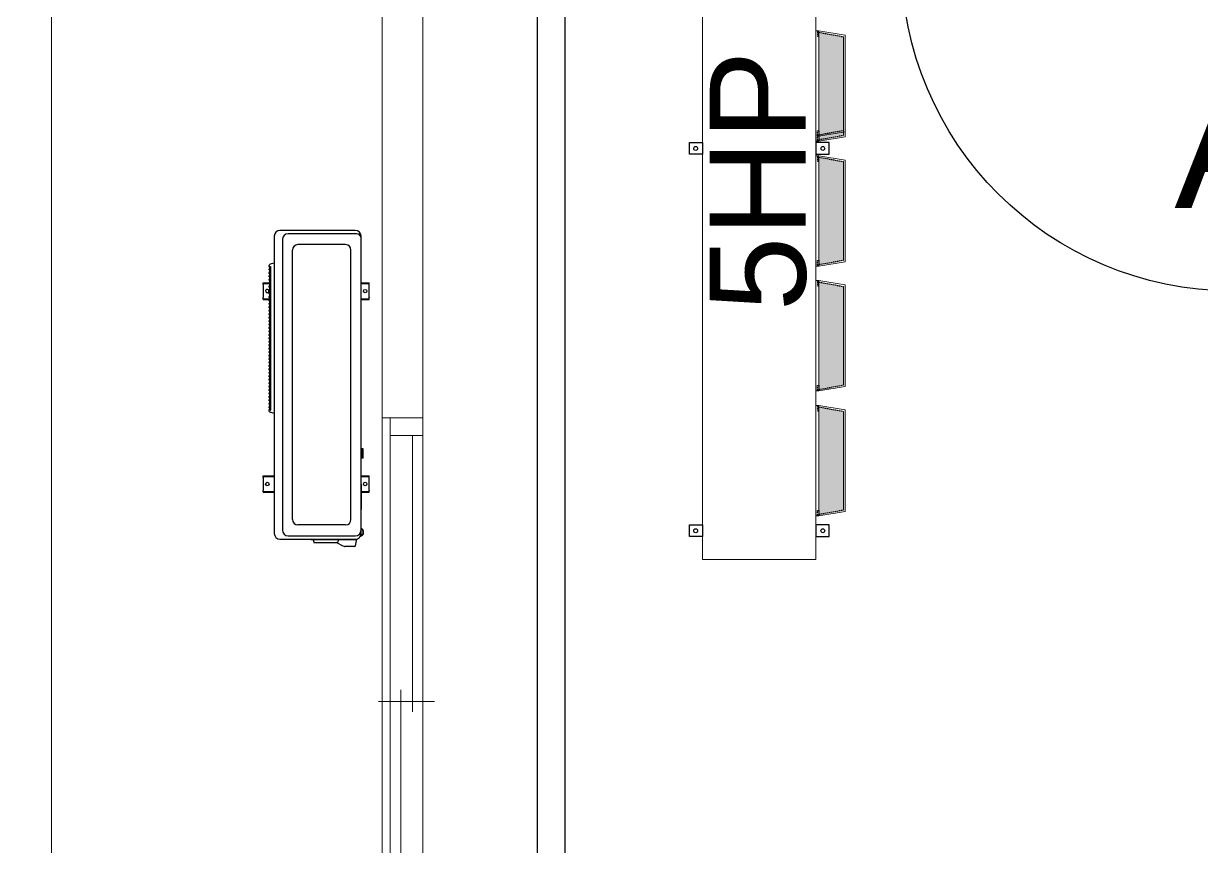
# Model space of a CAD drawing. Header units: millimetres. Extents: x -15161 to 10473752, y -72817 to 33960.
# Drawn here: x 72611.7 to 73039.2, y -48248.4 to -47949.7 of the extents above; entities that cross this region are included whole.
import ezdxf
from ezdxf import colors
from ezdxf.entities.mleader import LeaderData, LeaderLine
from ezdxf.enums import TextEntityAlignment as Align
from ezdxf.math import Vec2, Vec3

# ---------------------------------------------------------------- set-up
doc = ezdxf.new("R2010")
doc.units = ezdxf.units.MM
doc.linetypes.add('DASHED', pattern=[0.75, 0.5, -0.25])
doc.layers.add('1', color=7, linetype='Continuous', lineweight=9)
doc.layers.add('HIDDEN', color=2, linetype='DASHED')
doc.layers.add('PDF_幾何圖形', color=7, linetype='Continuous')
doc.styles.get("Standard").update_dxf_attribs({"font": 'arial.ttf'})

# ---------------------------------------------------------------- blocks, each defined once
blk = doc.blocks.new('建築底圖1140116')
at = {"layer": 'PDF_幾何圖形', "lineweight": 0}
blk.add_line((-1833.16, -22058.93), (-1833.16, -25652.78), dxfattribs=at)
for points in [[(-1953.16, -21908.9), (-1953.16, -26352.25), (-559.74, -26173.15), (-558.05, -26185), (-1953.16, -26364.27)], [(-1818.34, -24297.46), (-1818.34, -24779.72), (-1833.16, -24779.72), (-1833.16, -24297.46)], [(-1833.16, -24779.72), (-1833.16, -24985.07), (-1818.34, -24985.07), (-1818.34, -25389.84), (-1762.03, -25389.84), (-1762.03, -25437.26), (-1762.03, -25389.84), (-1818.34, -25389.84)], [(-1830.2, -24779.72), (-1830.2, -24985.07)], [(-1818.34, -24779.72), (-1818.34, -24985.07)], [(-1818.34, -24786.07), (-1830.2, -24786.07)], [(-1822.15, -24786.07), (-1822.15, -24886.42)], [(-1826.39, -24979.14), (-1826.39, -24878.37)], [(-1814.11, -24882.61), (-1834.43, -24882.61)]]:
    blk.add_lwpolyline(points, dxfattribs=at)
blk = doc.blocks.new('庫板圖灰底')
at = {"color": 8}
for points in [[(79758.79, -18032.58), (79758.79, -18512.75), (80457.14, -18512.75), (80457.14, -18634.96), (80513.64, -18634.96)], [(79768.79, -18032.58), (79768.79, -18502.75), (80467.14, -18502.75), (80467.14, -18624.96), (80513.64, -18624.96)]]:
    blk.add_lwpolyline(points, dxfattribs=at)
blk = doc.blocks.new('機組圖灰底')
h = blk.add_hatch(color=8)
h.dxf.hatch_style = 1
h.paths.add_polyline_path([(81712.33, -36054.46), (81703.37, -36052.83), (81703.37, -36054.26), (81703.37, -36091.82), (81712.33, -36090.19)])
h = blk.add_hatch(color=8)
h.dxf.hatch_style = 1
h.paths.add_polyline_path([(81712.33, -36099.79), (81703.37, -36098.16), (81703.37, -36099.59), (81703.37, -36137.15), (81712.33, -36135.52)])
h = blk.add_hatch(color=8)
h.dxf.hatch_style = 1
h.paths.add_polyline_path([(81712.33, -36145.12), (81703.37, -36143.49), (81703.37, -36144.92), (81703.37, -36182.48), (81712.33, -36180.85)])
h = blk.add_hatch(color=8)
h.dxf.hatch_style = 1
h.paths.add_polyline_path([(81712.33, -36190.45), (81703.37, -36188.82), (81703.37, -36190.24), (81703.37, -36227.81), (81712.33, -36226.18)])
h = blk.add_hatch(color=8)
h.dxf.hatch_style = 1
h.paths.add_polyline_path([(81712.33, -36190.45), (81703.37, -36188.82), (81703.37, -36190.24), (81703.37, -36227.81), (81712.33, -36226.18)])
at = {"layer": '1'}
h = blk.add_hatch(color=8, dxfattribs=at)
h.dxf.hatch_style = 1
h.paths.add_polyline_path([(81703.37, -36052.83), (81703.37, -36054.26), (81712.09, -36054.42)])
h = blk.add_hatch(color=8, dxfattribs=at)
h.dxf.hatch_style = 1
h.paths.add_polyline_path([(81703.37, -36090.03), (81703.37, -36088.6), (81712.09, -36088.44)])
h = blk.add_hatch(color=8, dxfattribs=at)
h.dxf.hatch_style = 1
h.paths.add_polyline_path([(81703.37, -36090.03), (81703.37, -36088.6), (81712.09, -36088.44)])
h = blk.add_hatch(color=8, dxfattribs=at)
h.dxf.hatch_style = 1
h.paths.add_polyline_path([(81703.37, -36090.03), (81703.37, -36088.6), (81712.09, -36088.44)])
h = blk.add_hatch(color=8, dxfattribs=at)
h.dxf.hatch_style = 1
h.paths.add_polyline_path([(81703.37, -36090.03), (81703.37, -36088.6), (81712.09, -36088.44)])
h = blk.add_hatch(color=8, dxfattribs=at)
h.dxf.hatch_style = 1
h.paths.add_polyline_path([(81703.37, -36091.82), (81703.37, -36090.39), (81712.09, -36090.23)])
h = blk.add_hatch(color=8, dxfattribs=at)
h.dxf.hatch_style = 1
h.paths.add_polyline_path([(81703.37, -36091.82), (81703.37, -36090.39), (81712.09, -36090.23)])
h = blk.add_hatch(color=8, dxfattribs=at)
h.dxf.hatch_style = 1
h.paths.add_polyline_path([(81703.37, -36098.16), (81703.37, -36099.59), (81712.09, -36099.74)])
h = blk.add_hatch(color=8, dxfattribs=at)
h.dxf.hatch_style = 1
h.paths.add_polyline_path([(81703.37, -36137.15), (81703.37, -36135.72), (81712.09, -36135.56)])
h = blk.add_hatch(color=8, dxfattribs=at)
h.dxf.hatch_style = 1
h.paths.add_polyline_path([(81703.37, -36137.15), (81703.37, -36135.72), (81712.09, -36135.56)])
h = blk.add_hatch(color=8, dxfattribs=at)
h.dxf.hatch_style = 1
h.paths.add_polyline_path([(81703.37, -36143.49), (81703.37, -36144.92), (81712.09, -36145.07)])
h = blk.add_hatch(color=8, dxfattribs=at)
h.dxf.hatch_style = 1
h.paths.add_polyline_path([(81703.37, -36182.48), (81703.37, -36181.05), (81712.09, -36180.89)])
h = blk.add_hatch(color=8, dxfattribs=at)
h.dxf.hatch_style = 1
h.paths.add_polyline_path([(81703.37, -36182.48), (81703.37, -36181.05), (81712.09, -36180.89)])
h = blk.add_hatch(color=8, dxfattribs=at)
h.dxf.hatch_style = 1
h.paths.add_polyline_path([(81703.37, -36188.82), (81703.37, -36190.24), (81712.09, -36190.4)])
h = blk.add_hatch(color=8, dxfattribs=at)
h.dxf.hatch_style = 1
h.paths.add_polyline_path([(81703.37, -36188.82), (81703.37, -36190.24), (81712.09, -36190.4)])
h = blk.add_hatch(color=8, dxfattribs=at)
h.dxf.hatch_style = 1
h.paths.add_polyline_path([(81703.37, -36227.81), (81703.37, -36226.38), (81712.09, -36226.22)])
h = blk.add_hatch(color=8, dxfattribs=at)
h.dxf.hatch_style = 1
h.paths.add_polyline_path([(81703.37, -36227.81), (81703.37, -36226.38), (81712.09, -36226.22)])
h = blk.add_hatch(color=8, dxfattribs=at)
h.dxf.hatch_style = 1
h.paths.add_polyline_path([(81703.37, -36227.81), (81703.37, -36226.38), (81712.09, -36226.22)])
h = blk.add_hatch(color=8, dxfattribs=at)
h.dxf.hatch_style = 1
h.paths.add_polyline_path([(81703.37, -36227.81), (81703.37, -36226.38), (81712.09, -36226.22)])
at = {"color": 8}
for p, q in [((81712.87, -36064.23), (81712.86, -36064.23)), ((81712.87, -36080.42), (81712.86, -36080.42)), ((81712.87, -36109.56), (81712.86, -36109.56)), ((81505.68, -36126.85), (81505.68, -36234.73)), ((81535.12, -36124.77), (81507.77, -36124.77)), ((81535.52, -36125.97), (81510.77, -36125.97)), ((81537.2, -36234.73), (81537.2, -36126.85)), ((81712.87, -36125.75), (81712.86, -36125.75)), ((81508.69, -36128.05), (81508.69, -36233.53)), ((81512.34, -36229.71), (81512.34, -36131.87)), ((81531.6, -36129.92), (81514.29, -36129.92)), ((81533.54, -36229.71), (81533.54, -36131.87)), ((81503.68, -36138.81), (81503.68, -36139.03)), ((81503.68, -36140.06), (81503.68, -36140.28)), ((81504.18, -36138.74), (81503.73, -36138.76)), ((81504.18, -36139.09), (81503.73, -36139.08)), ((81504.18, -36139.99), (81503.73, -36140.01)), ((81504.18, -36140.34), (81503.73, -36140.33)), ((81503.75, -36137.82), (81504.32, -36137.81)), ((81504.03, -36137.82), (81504.03, -36138.7)), ((81504.03, -36139.14), (81504.03, -36139.95)), ((81504.03, -36140.39), (81504.03, -36141.2)), ((81504.18, -36137.81), (81504.18, -36138.74)), ((81504.18, -36138.74), (81504.18, -36138.77)), ((81504.18, -36138.77), (81504.32, -36138.77)), ((81504.18, -36139.07), (81504.32, -36139.07)), ((81504.18, -36139.07), (81504.18, -36139.09)), ((81504.18, -36139.09), (81504.18, -36139.99)), ((81504.18, -36139.99), (81504.18, -36140.02)), ((81504.18, -36140.02), (81504.32, -36140.02)), ((81504.18, -36140.32), (81504.18, -36140.34)), ((81504.18, -36140.32), (81504.32, -36140.32)), ((81504.18, -36140.34), (81504.18, -36141.24)), ((81505.68, -36136.59), (81504.25, -36137.02)), ((81504.32, -36137.81), (81504.32, -36189.95)), ((81501.68, -36144.4), (81501.68, -36143.77)), ((81501.68, -36143.77), (81503.7, -36143.77)), ((81501.68, -36144), (81503.68, -36144)), ((81501.78, -36144.57), (81501.68, -36144.4)), ((81501.78, -36148.97), (81501.78, -36144.57)), ((81503.68, -36141.31), (81503.68, -36141.53)), ((81503.68, -36142.56), (81503.68, -36142.78)), ((81503.68, -36143.81), (81503.68, -36144.03)), ((81504.18, -36141.24), (81503.73, -36141.26)), ((81504.18, -36141.59), (81503.73, -36141.58)), ((81504.18, -36142.49), (81503.73, -36142.51)), ((81504.18, -36142.85), (81503.73, -36142.83)), ((81504.18, -36143.75), (81503.73, -36143.76)), ((81504.18, -36144.1), (81503.73, -36144.08)), ((81504.03, -36141.64), (81504.03, -36142.45)), ((81504.03, -36142.89), (81504.03, -36143.7)), ((81504.03, -36144.14), (81504.03, -36144.95)), ((81504.18, -36141.24), (81504.18, -36141.27)), ((81504.18, -36141.27), (81504.32, -36141.27)), ((81504.18, -36141.57), (81504.18, -36141.59)), ((81504.18, -36141.57), (81504.32, -36141.57)), ((81504.18, -36141.59), (81504.18, -36142.49)), ((81504.18, -36142.49), (81504.18, -36142.52)), ((81504.18, -36142.52), (81504.32, -36142.52)), ((81504.18, -36142.82), (81504.18, -36142.85)), ((81504.18, -36142.82), (81504.32, -36142.82)), ((81504.18, -36142.85), (81504.18, -36143.75)), ((81504.18, -36143.75), (81504.18, -36143.77)), ((81504.18, -36143.77), (81504.32, -36143.77)), ((81504.18, -36144.07), (81504.18, -36144.1)), ((81504.18, -36144.07), (81504.32, -36144.07)), ((81504.18, -36144.1), (81504.18, -36145)), ((81537.2, -36143.77), (81540.2, -36143.77)), ((81537.2, -36144), (81540.2, -36144)), ((81540.1, -36144.57), (81540.2, -36144.4)), ((81540.1, -36148.97), (81540.1, -36144.57)), ((81540.2, -36144.4), (81540.2, -36143.77)), ((81503.68, -36145.06), (81503.68, -36145.28)), ((81503.68, -36146.31), (81503.68, -36146.53)), ((81503.68, -36147.57), (81503.68, -36147.78)), ((81503.68, -36148.82), (81503.68, -36149.03)), ((81504.18, -36145), (81503.73, -36145.01)), ((81504.18, -36145.35), (81503.73, -36145.33)), ((81504.18, -36146.25), (81503.73, -36146.26)), ((81504.18, -36146.6), (81503.73, -36146.58)), ((81504.18, -36147.5), (81503.73, -36147.52)), ((81504.18, -36147.85), (81503.73, -36147.83)), ((81504.18, -36148.75), (81503.73, -36148.77)), ((81504.03, -36145.39), (81504.03, -36146.2)), ((81504.03, -36146.64), (81504.03, -36147.46)), ((81504.03, -36147.89), (81504.03, -36148.71)), ((81504.18, -36145), (81504.18, -36145.02)), ((81504.18, -36145.02), (81504.32, -36145.02)), ((81504.18, -36145.32), (81504.18, -36145.35)), ((81504.18, -36145.32), (81504.32, -36145.32)), ((81504.18, -36145.35), (81504.18, -36146.25)), ((81504.18, -36146.25), (81504.18, -36146.27)), ((81504.18, -36146.27), (81504.32, -36146.27)), ((81504.18, -36146.57), (81504.18, -36146.6)), ((81504.18, -36146.57), (81504.32, -36146.57)), ((81504.18, -36146.6), (81504.18, -36147.5)), ((81504.18, -36147.5), (81504.18, -36147.52)), ((81504.18, -36147.52), (81504.32, -36147.52)), ((81504.18, -36147.82), (81504.18, -36147.85)), ((81504.18, -36147.82), (81504.32, -36147.82)), ((81504.18, -36147.85), (81504.18, -36148.75)), ((81504.18, -36148.75), (81504.18, -36148.77)), ((81504.18, -36148.77), (81504.32, -36148.77)), ((81501.78, -36148.97), (81501.68, -36149.15)), ((81501.68, -36149.78), (81501.68, -36149.15)), ((81501.68, -36149.55), (81504.03, -36149.55)), ((81501.68, -36149.78), (81504.03, -36149.78)), ((81503.68, -36150.07), (81503.68, -36150.28)), ((81503.68, -36151.32), (81503.68, -36151.53)), ((81503.68, -36152.57), (81503.68, -36152.78)), ((81504.18, -36149.1), (81503.73, -36149.08)), ((81504.18, -36150), (81503.73, -36150.02)), ((81504.18, -36150.35), (81503.73, -36150.33)), ((81504.18, -36151.25), (81503.73, -36151.27)), ((81504.18, -36151.6), (81503.73, -36151.58)), ((81504.18, -36152.5), (81503.73, -36152.52)), ((81504.18, -36152.85), (81503.73, -36152.83)), ((81504.03, -36149.14), (81504.03, -36149.96)), ((81504.03, -36150.39), (81504.03, -36151.21)), ((81504.03, -36151.64), (81504.03, -36152.46)), ((81504.03, -36152.89), (81504.03, -36153.71)), ((81504.18, -36149.07), (81504.18, -36149.1)), ((81504.18, -36149.07), (81504.32, -36149.07)), ((81504.18, -36149.1), (81504.18, -36150)), ((81504.18, -36150), (81504.18, -36150.02)), ((81504.18, -36150.02), (81504.32, -36150.02)), ((81504.18, -36150.32), (81504.32, -36150.32)), ((81504.18, -36150.32), (81504.18, -36150.35)), ((81504.18, -36150.35), (81504.18, -36151.25)), ((81504.18, -36151.25), (81504.18, -36151.27)), ((81504.18, -36151.27), (81504.32, -36151.27)), ((81504.18, -36151.57), (81504.32, -36151.57)), ((81504.18, -36151.57), (81504.18, -36151.6)), ((81504.18, -36151.6), (81504.18, -36152.5)), ((81504.18, -36152.5), (81504.18, -36152.52)), ((81504.18, -36152.52), (81504.32, -36152.52)), ((81504.18, -36152.82), (81504.32, -36152.82)), ((81504.18, -36152.82), (81504.18, -36152.85)), ((81504.18, -36152.85), (81504.18, -36153.75)), ((81537.2, -36149.55), (81540.2, -36149.55)), ((81537.2, -36149.78), (81540.2, -36149.78)), ((81540.1, -36148.97), (81540.2, -36149.15)), ((81540.2, -36149.78), (81540.2, -36149.15)), ((81503.68, -36153.82), (81503.68, -36154.03)), ((81503.68, -36155.07), (81503.68, -36155.28)), ((81503.68, -36156.32), (81503.68, -36156.53)), ((81504.18, -36153.75), (81503.73, -36153.77)), ((81504.18, -36154.1), (81503.73, -36154.08)), ((81504.18, -36155), (81503.73, -36155.02)), ((81504.18, -36155.35), (81503.73, -36155.33)), ((81504.18, -36156.25), (81503.73, -36156.27)), ((81504.18, -36156.6), (81503.73, -36156.58)), ((81504.18, -36157.5), (81503.73, -36157.52)), ((81504.03, -36154.14), (81504.03, -36154.96)), ((81504.03, -36155.39), (81504.03, -36156.21)), ((81504.03, -36156.64), (81504.03, -36157.46)), ((81504.18, -36153.75), (81504.18, -36153.78)), ((81504.18, -36153.78), (81504.32, -36153.78)), ((81504.18, -36154.08), (81504.32, -36154.08)), ((81504.18, -36154.08), (81504.18, -36154.1)), ((81504.18, -36154.1), (81504.18, -36155)), ((81504.18, -36155), (81504.18, -36155.03)), ((81504.18, -36155.03), (81504.32, -36155.03)), ((81504.18, -36155.33), (81504.18, -36155.35)), ((81504.18, -36155.33), (81504.32, -36155.33)), ((81504.18, -36155.35), (81504.18, -36156.25)), ((81504.18, -36156.25), (81504.18, -36156.28)), ((81504.18, -36156.28), (81504.32, -36156.28)), ((81504.18, -36156.58), (81504.32, -36156.58)), ((81504.18, -36156.58), (81504.18, -36156.6)), ((81504.18, -36156.6), (81504.18, -36157.5)), ((81504.18, -36157.5), (81504.18, -36157.53)), ((81712.87, -36154.88), (81712.86, -36154.88)), ((81503.68, -36157.57), (81503.68, -36157.78)), ((81503.68, -36158.82), (81503.68, -36159.03)), ((81503.68, -36160.07), (81503.68, -36160.29)), ((81503.68, -36161.32), (81503.68, -36161.54)), ((81504.18, -36157.85), (81503.73, -36157.83)), ((81504.18, -36158.75), (81503.73, -36158.77)), ((81504.18, -36159.1), (81503.73, -36159.08)), ((81504.18, -36160), (81503.73, -36160.02)), ((81504.18, -36160.35), (81503.73, -36160.34)), ((81504.18, -36161.25), (81503.73, -36161.27)), ((81504.18, -36161.6), (81503.73, -36161.59)), ((81504.03, -36157.89), (81504.03, -36158.71)), ((81504.03, -36159.14), (81504.03, -36159.96)), ((81504.03, -36160.4), (81504.03, -36161.21)), ((81504.03, -36161.65), (81504.03, -36162.46)), ((81504.18, -36157.53), (81504.32, -36157.53)), ((81504.18, -36157.83), (81504.18, -36157.85)), ((81504.18, -36157.83), (81504.32, -36157.83)), ((81504.18, -36157.85), (81504.18, -36158.75)), ((81504.18, -36158.75), (81504.18, -36158.78)), ((81504.18, -36158.78), (81504.32, -36158.78)), ((81504.18, -36159.08), (81504.32, -36159.08)), ((81504.18, -36159.08), (81504.18, -36159.1)), ((81504.18, -36159.1), (81504.18, -36160)), ((81504.18, -36160), (81504.18, -36160.03)), ((81504.18, -36160.03), (81504.32, -36160.03)), ((81504.18, -36160.33), (81504.32, -36160.33)), ((81504.18, -36160.33), (81504.18, -36160.35)), ((81504.18, -36160.35), (81504.18, -36161.25)), ((81504.18, -36161.25), (81504.18, -36161.28)), ((81504.18, -36161.28), (81504.32, -36161.28)), ((81504.18, -36161.58), (81504.32, -36161.58)), ((81504.18, -36161.58), (81504.18, -36161.6)), ((81504.18, -36161.6), (81504.18, -36162.5)), ((81503.68, -36162.57), (81503.68, -36162.79)), ((81503.68, -36163.82), (81503.68, -36164.04)), ((81503.68, -36165.07), (81503.68, -36165.29)), ((81504.18, -36162.5), (81503.73, -36162.52)), ((81504.18, -36162.85), (81503.73, -36162.84)), ((81504.18, -36163.75), (81503.73, -36163.77)), ((81504.18, -36164.1), (81503.73, -36164.09)), ((81504.18, -36165.01), (81503.73, -36165.02)), ((81504.18, -36165.36), (81503.73, -36165.34)), ((81504.03, -36162.9), (81504.03, -36163.71)), ((81504.03, -36164.15), (81504.03, -36164.96)), ((81504.03, -36165.4), (81504.03, -36166.21)), ((81504.18, -36162.5), (81504.18, -36162.53)), ((81504.18, -36162.53), (81504.32, -36162.53)), ((81504.18, -36162.83), (81504.32, -36162.83)), ((81504.18, -36162.83), (81504.18, -36162.85)), ((81504.18, -36162.85), (81504.18, -36163.75)), ((81504.18, -36163.75), (81504.18, -36163.78)), ((81504.18, -36163.78), (81504.32, -36163.78)), ((81504.18, -36164.08), (81504.32, -36164.08)), ((81504.18, -36164.08), (81504.18, -36164.1)), ((81504.18, -36164.1), (81504.18, -36165.01)), ((81504.18, -36165.01), (81504.18, -36165.03)), ((81504.18, -36165.03), (81504.32, -36165.03)), ((81504.18, -36165.33), (81504.32, -36165.33)), ((81504.18, -36165.33), (81504.18, -36165.36)), ((81504.18, -36165.36), (81504.18, -36166.26)), ((81503.68, -36166.32), (81503.68, -36166.54)), ((81503.68, -36167.57), (81503.68, -36167.79)), ((81503.68, -36168.83), (81503.68, -36169.04)), ((81503.68, -36170.08), (81503.68, -36170.29)), ((81504.18, -36166.26), (81503.73, -36166.27)), ((81504.18, -36166.61), (81503.73, -36166.59)), ((81504.18, -36167.51), (81503.73, -36167.52)), ((81504.18, -36167.86), (81503.73, -36167.84)), ((81504.18, -36168.76), (81503.73, -36168.78)), ((81504.18, -36169.11), (81503.73, -36169.09)), ((81504.18, -36170.01), (81503.73, -36170.03)), ((81504.18, -36170.36), (81503.73, -36170.34)), ((81504.03, -36166.65), (81504.03, -36167.46)), ((81504.03, -36167.9), (81504.03, -36168.72)), ((81504.03, -36169.15), (81504.03, -36169.97)), ((81504.18, -36166.26), (81504.18, -36166.28)), ((81504.18, -36166.28), (81504.32, -36166.28)), ((81504.18, -36166.58), (81504.32, -36166.58)), ((81504.18, -36166.58), (81504.18, -36166.61)), ((81504.18, -36166.61), (81504.18, -36167.51)), ((81504.18, -36167.51), (81504.18, -36167.53)), ((81504.18, -36167.53), (81504.32, -36167.53)), ((81504.18, -36167.83), (81504.32, -36167.83)), ((81504.18, -36167.83), (81504.18, -36167.86)), ((81504.18, -36167.86), (81504.18, -36168.76)), ((81504.18, -36168.76), (81504.18, -36168.78)), ((81504.18, -36168.78), (81504.32, -36168.78)), ((81504.18, -36169.08), (81504.32, -36169.08)), ((81504.18, -36169.08), (81504.18, -36169.11)), ((81504.18, -36169.11), (81504.18, -36170.01)), ((81504.18, -36170.01), (81504.18, -36170.03)), ((81504.18, -36170.03), (81504.32, -36170.03)), ((81504.18, -36170.33), (81504.32, -36170.33)), ((81504.18, -36170.33), (81504.18, -36170.36)), ((81503.68, -36171.33), (81503.68, -36171.54)), ((81503.68, -36172.58), (81503.68, -36172.79)), ((81503.68, -36173.83), (81503.68, -36174.04)), ((81504.18, -36171.26), (81503.73, -36171.28)), ((81504.18, -36171.61), (81503.73, -36171.59)), ((81504.18, -36172.51), (81503.73, -36172.53)), ((81504.18, -36172.86), (81503.73, -36172.84)), ((81504.18, -36173.76), (81503.73, -36173.78)), ((81504.18, -36174.11), (81503.73, -36174.09)), ((81504.03, -36170.4), (81504.03, -36171.22)), ((81504.03, -36171.65), (81504.03, -36172.47)), ((81504.03, -36172.9), (81504.03, -36173.72)), ((81504.03, -36174.15), (81504.03, -36174.97)), ((81504.18, -36170.36), (81504.18, -36171.26)), ((81504.18, -36171.26), (81504.18, -36171.28)), ((81504.18, -36171.28), (81504.32, -36171.28)), ((81504.18, -36171.58), (81504.32, -36171.58)), ((81504.18, -36171.58), (81504.18, -36171.61)), ((81504.18, -36171.61), (81504.18, -36172.51)), ((81504.18, -36172.51), (81504.18, -36172.53)), ((81504.18, -36172.53), (81504.32, -36172.53)), ((81504.18, -36172.83), (81504.32, -36172.83)), ((81504.18, -36172.83), (81504.18, -36172.86)), ((81504.18, -36172.86), (81504.18, -36173.76)), ((81504.18, -36173.76), (81504.18, -36173.78)), ((81504.18, -36173.78), (81504.32, -36173.78)), ((81504.18, -36174.08), (81504.32, -36174.08)), ((81504.18, -36174.08), (81504.18, -36174.11)), ((81504.18, -36174.11), (81504.18, -36175.01)), ((81712.87, -36171.08), (81712.86, -36171.08)), ((81503.68, -36175.08), (81503.68, -36175.29)), ((81503.68, -36176.33), (81503.68, -36176.54)), ((81503.68, -36177.58), (81503.68, -36177.79)), ((81503.68, -36178.83), (81503.68, -36179.04)), ((81504.18, -36175.01), (81503.73, -36175.03)), ((81504.18, -36175.36), (81503.73, -36175.34)), ((81504.18, -36176.26), (81503.73, -36176.28)), ((81504.18, -36176.61), (81503.73, -36176.59)), ((81504.18, -36177.51), (81503.73, -36177.53)), ((81504.18, -36177.86), (81503.73, -36177.84)), ((81504.18, -36178.76), (81503.73, -36178.78)), ((81504.03, -36175.4), (81504.03, -36176.22)), ((81504.03, -36176.65), (81504.03, -36177.47)), ((81504.03, -36177.9), (81504.03, -36178.72)), ((81504.18, -36175.01), (81504.18, -36175.04)), ((81504.18, -36175.04), (81504.32, -36175.04)), ((81504.18, -36175.34), (81504.32, -36175.34)), ((81504.18, -36175.34), (81504.18, -36175.36)), ((81504.18, -36175.36), (81504.18, -36176.26)), ((81504.18, -36176.26), (81504.18, -36176.29)), ((81504.18, -36176.29), (81504.32, -36176.29)), ((81504.18, -36176.59), (81504.32, -36176.59)), ((81504.18, -36176.59), (81504.18, -36176.61)), ((81504.18, -36176.61), (81504.18, -36177.51)), ((81504.18, -36177.51), (81504.18, -36177.54)), ((81504.18, -36177.54), (81504.32, -36177.54)), ((81504.18, -36177.84), (81504.32, -36177.84)), ((81504.18, -36177.84), (81504.18, -36177.86)), ((81504.18, -36177.86), (81504.18, -36178.76)), ((81504.18, -36178.76), (81504.18, -36178.79)), ((81504.18, -36178.79), (81504.32, -36178.79)), ((81503.68, -36180.08), (81503.68, -36180.29)), ((81503.68, -36181.33), (81503.68, -36181.54)), ((81503.68, -36182.58), (81503.68, -36182.8)), ((81504.18, -36179.11), (81503.73, -36179.09)), ((81504.18, -36180.01), (81503.73, -36180.03)), ((81504.18, -36180.36), (81503.73, -36180.34)), ((81504.18, -36181.26), (81503.73, -36181.28)), ((81504.18, -36181.61), (81503.73, -36181.59)), ((81504.18, -36182.51), (81503.73, -36182.53)), ((81504.18, -36182.86), (81503.73, -36182.85)), ((81504.03, -36179.15), (81504.03, -36179.97)), ((81504.03, -36180.4), (81504.03, -36181.22)), ((81504.03, -36181.66), (81504.03, -36182.47)), ((81504.03, -36182.91), (81504.03, -36183.72)), ((81504.18, -36179.09), (81504.32, -36179.09)), ((81504.18, -36179.09), (81504.18, -36179.11)), ((81504.18, -36179.11), (81504.18, -36180.01)), ((81504.18, -36180.01), (81504.18, -36180.04)), ((81504.18, -36180.04), (81504.32, -36180.04)), ((81504.18, -36180.34), (81504.32, -36180.34)), ((81504.18, -36180.34), (81504.18, -36180.36)), ((81504.18, -36180.36), (81504.18, -36181.26)), ((81504.18, -36181.26), (81504.18, -36181.29)), ((81504.18, -36181.29), (81504.32, -36181.29)), ((81504.18, -36181.59), (81504.32, -36181.59)), ((81504.18, -36181.59), (81504.18, -36181.61)), ((81504.18, -36181.61), (81504.18, -36182.51)), ((81504.18, -36182.51), (81504.18, -36182.54)), ((81504.18, -36182.54), (81504.32, -36182.54)), ((81504.18, -36182.84), (81504.32, -36182.84)), ((81504.18, -36182.84), (81504.18, -36182.86)), ((81504.18, -36182.86), (81504.18, -36183.76)), ((81503.68, -36183.83), (81503.68, -36184.05)), ((81503.68, -36185.08), (81503.68, -36185.3)), ((81503.68, -36186.33), (81503.68, -36186.55)), ((81504.18, -36183.76), (81503.73, -36183.78)), ((81504.18, -36184.11), (81503.73, -36184.1)), ((81504.18, -36185.01), (81503.73, -36185.03)), ((81504.18, -36185.36), (81503.73, -36185.35)), ((81504.18, -36186.27), (81503.73, -36186.28)), ((81504.18, -36186.62), (81503.73, -36186.6)), ((81504.03, -36184.16), (81504.03, -36184.97)), ((81504.03, -36185.41), (81504.03, -36186.22)), ((81504.03, -36186.66), (81504.03, -36187.47)), ((81504.18, -36183.76), (81504.18, -36183.79)), ((81504.18, -36183.79), (81504.32, -36183.79)), ((81504.18, -36184.09), (81504.32, -36184.09)), ((81504.18, -36184.09), (81504.18, -36184.11)), ((81504.18, -36184.11), (81504.18, -36185.01)), ((81504.18, -36185.01), (81504.18, -36185.04)), ((81504.18, -36185.04), (81504.32, -36185.04)), ((81504.18, -36185.34), (81504.32, -36185.34)), ((81504.18, -36185.34), (81504.18, -36185.36)), ((81504.18, -36185.36), (81504.18, -36186.27)), ((81504.18, -36186.27), (81504.18, -36186.29)), ((81504.18, -36186.29), (81504.32, -36186.29)), ((81504.18, -36186.59), (81504.32, -36186.59)), ((81504.18, -36186.59), (81504.18, -36186.62)), ((81504.18, -36186.62), (81504.18, -36187.52)), ((81503.68, -36187.58), (81503.68, -36187.8)), ((81503.68, -36188.83), (81503.68, -36189.05)), ((81503.68, -36189.97), (81503.68, -36189.97)), ((81504.18, -36187.52), (81503.73, -36187.53)), ((81504.18, -36187.87), (81503.73, -36187.85)), ((81504.18, -36188.77), (81503.73, -36188.78)), ((81504.18, -36189.12), (81503.73, -36189.1)), ((81504.18, -36189.92), (81503.73, -36189.92)), ((81504.03, -36187.91), (81504.03, -36188.72)), ((81504.03, -36189.16), (81504.03, -36189.87)), ((81504.18, -36187.52), (81504.18, -36187.54)), ((81504.18, -36187.54), (81504.32, -36187.54)), ((81504.18, -36187.84), (81504.32, -36187.84)), ((81504.18, -36187.84), (81504.18, -36187.87)), ((81504.18, -36187.87), (81504.18, -36188.77)), ((81504.18, -36188.77), (81504.18, -36188.79)), ((81504.18, -36188.79), (81504.32, -36188.79)), ((81504.18, -36189.09), (81504.32, -36189.09)), ((81504.18, -36189.09), (81504.18, -36189.12)), ((81504.18, -36189.12), (81504.18, -36189.95)), ((81504.18, -36189.95), (81504.18, -36189.92)), ((81504.18, -36189.95), (81504.32, -36189.95)), ((81505.68, -36191.17), (81504.25, -36190.74)), ((81712.87, -36200.21), (81712.86, -36200.21)), ((81712.87, -36200.21), (81712.86, -36200.21)), ((81537.2, -36204.35), (81537.51, -36204.35)), ((81538.02, -36204.05), (81537.52, -36204.05)), ((81537.52, -36207.45), (81537.52, -36204.05)), ((81538.02, -36207.45), (81538.02, -36204.05)), ((81537.2, -36207.15), (81537.52, -36207.15)), ((81538.02, -36207.45), (81537.52, -36207.45)), ((81501.68, -36213.8), (81505.68, -36213.8)), ((81501.68, -36214.43), (81501.68, -36213.8)), ((81501.68, -36214.04), (81505.68, -36214.04)), ((81501.78, -36214.61), (81501.68, -36214.43)), ((81501.78, -36219.01), (81501.78, -36214.61)), ((81537.2, -36213.8), (81540.2, -36213.8)), ((81537.2, -36214.04), (81540.2, -36214.04)), ((81537.2, -36216.96), (81537.3, -36216.96)), ((81537.4, -36225.97), (81537.4, -36217.06)), ((81540.1, -36214.61), (81540.2, -36214.43)), ((81540.1, -36219.01), (81540.1, -36214.61)), ((81540.2, -36214.43), (81540.2, -36213.8)), ((81712.87, -36216.41), (81712.86, -36216.41)), ((81712.87, -36216.41), (81712.86, -36216.41)), ((81501.78, -36219.01), (81501.68, -36219.18)), ((81501.68, -36219.81), (81501.68, -36219.18)), ((81501.68, -36219.58), (81505.68, -36219.58)), ((81501.68, -36219.81), (81505.68, -36219.81)), ((81537.4, -36219.58), (81540.2, -36219.58)), ((81537.4, -36219.81), (81540.2, -36219.81)), ((81540.1, -36219.01), (81540.2, -36219.18)), ((81540.2, -36219.81), (81540.2, -36219.18)), ((81537.3, -36226.07), (81537.2, -36226.07)), ((81531.6, -36231.66), (81514.29, -36231.66)), ((81537.56, -36233.09), (81537.2, -36232.9)), ((81507.77, -36236.82), (81535.68, -36236.82)), ((81510.77, -36235.62), (81535.12, -36235.62)), ((81518.99, -36236.82), (81518.99, -36237.02)), ((81529.8, -36237.02), (81518.99, -36237.02)), ((81519.84, -36237.02), (81520.04, -36237.87)), ((81520.19, -36238.02), (81528.59, -36238.02)), ((81528.67, -36237.02), (81524.87, -36237.02)), ((81531.01, -36239.43), (81528.17, -36238.02)), ((81528.95, -36237.02), (81528.74, -36237.87)), ((81530.68, -36237.12), (81528.92, -36237.12)), ((81529.8, -36236.82), (81529.8, -36237.02)), ((81535.64, -36237.02), (81530.68, -36237.02)), ((81530.68, -36237.12), (81530.68, -36237.02)), ((81535.19, -36239.19), (81535.68, -36236.82)), ((81537.56, -36235.48), (81536.96, -36235.8)), ((81534.84, -36239.47), (81531.15, -36239.47))]:
    blk.add_line(p, q, dxfattribs=at)
for points in [[(81656.39, -36097.1), (81656.39, -36092.88), (81661.15, -36092.88), (81661.15, -36097.1)], [(81707.08, -36097.1), (81707.08, -36092.88), (81702.32, -36092.88), (81702.32, -36097.1)], [(81656.39, -36235.88), (81656.39, -36231.66), (81661.15, -36231.66), (81661.15, -36235.88)], [(81707.08, -36235.88), (81707.08, -36231.66), (81702.32, -36231.66), (81702.32, -36235.88)]]:
    blk.add_lwpolyline(points, close=True, dxfattribs=at)
for centre, radius in [((81658.65, -36094.99), 0.701), ((81704.82, -36094.99), 0.701), ((81538.7, -36146.77), 0.625), ((81503.18, -36216.81), 0.625), ((81538.7, -36216.81), 0.625), ((81658.65, -36233.77), 0.701), ((81704.82, -36233.77), 0.701)]:
    blk.add_circle(centre, radius, dxfattribs=at)
for centre, radius, start, end in [((81507.77, -36126.85), 2.08, 90, 180), ((81510.77, -36128.05), 2.08, 90, 180), ((81535.12, -36126.85), 2.08, 0, 90), ((81535.52, -36127.65), 1.68, 0, 90), ((81514.29, -36131.87), 1.95, 90, 180), ((81531.6, -36131.87), 1.95, 0, 90), ((81504.48, -36137.79), 0.8, 106.7, 178.7317), ((81503.73, -36137.77), 0.05, 174.9251, 293.4811), ((81503.73, -36138.81), 0.05, 92.2906, 180), ((81503.73, -36139.03), 0.05, 180, 267.7094), ((81503.73, -36140.06), 0.05, 92.2906, 180), ((81503.73, -36140.28), 0.05, 180, 267.7094), ((81503.98, -36138.7), 0.05, 272.2906, 0), ((81503.98, -36139.14), 0.05, 0, 87.7094), ((81503.98, -36140.39), 0.05, 0, 87.7094), ((81503.73, -36141.31), 0.05, 92.2906, 180), ((81503.73, -36141.53), 0.05, 180, 267.7094), ((81503.73, -36142.56), 0.05, 92.2906, 180), ((81503.73, -36142.78), 0.05, 180, 267.7094), ((81503.73, -36143.81), 0.05, 92.2906, 180), ((81503.73, -36144.03), 0.05, 180, 267.7094), ((81503.98, -36141.2), 0.05, 272.2906, 0), ((81503.98, -36141.64), 0.05, 0, 87.7094), ((81503.98, -36142.45), 0.05, 272.2906, 0), ((81503.98, -36142.89), 0.05, 0, 87.7094), ((81503.98, -36143.7), 0.05, 272.2906, 0), ((81503.98, -36144.14), 0.05, 0, 87.7094), ((81503.18, -36146.77), 0.625, 36.8699, 18.0086), ((81503.73, -36145.06), 0.05, 92.2906, 180), ((81503.73, -36145.28), 0.05, 180, 267.7094), ((81503.73, -36146.31), 0.05, 92.2906, 180), ((81503.73, -36146.53), 0.05, 180, 267.7094), ((81503.73, -36147.57), 0.05, 92.2906, 180), ((81503.73, -36147.78), 0.05, 180, 267.7094), ((81503.73, -36148.82), 0.05, 92.2906, 180), ((81503.98, -36144.95), 0.05, 272.2906, 0), ((81503.98, -36145.39), 0.05, 0, 87.7094), ((81503.98, -36146.2), 0.05, 272.2906, 0), ((81503.98, -36146.64), 0.05, 0, 87.7094), ((81503.98, -36147.46), 0.05, 272.2906, 0), ((81503.98, -36147.89), 0.05, 0, 87.7094), ((81503.98, -36148.71), 0.05, 272.2906, 0), ((81503.73, -36149.03), 0.05, 180, 267.7094), ((81503.73, -36150.07), 0.05, 92.2906, 180), ((81503.73, -36150.28), 0.05, 180, 267.7094), ((81503.73, -36151.32), 0.05, 92.2906, 180), ((81503.73, -36151.53), 0.05, 180, 267.7094), ((81503.73, -36152.57), 0.05, 92.2906, 180), ((81503.73, -36152.78), 0.05, 180, 267.7094), ((81503.98, -36149.14), 0.05, 0, 87.7094), ((81503.98, -36150.39), 0.05, 0, 87.7094), ((81503.98, -36151.21), 0.05, 272.2906, 0), ((81503.98, -36151.64), 0.05, 0, 87.7094), ((81503.98, -36152.46), 0.05, 272.2906, 0), ((81503.98, -36152.89), 0.05, 0, 87.7094), ((81503.73, -36153.82), 0.05, 92.2906, 180), ((81503.73, -36154.03), 0.05, 180, 267.7094), ((81503.73, -36155.07), 0.05, 92.2906, 180), ((81503.73, -36155.28), 0.05, 180, 267.7094), ((81503.73, -36156.32), 0.05, 92.2906, 180), ((81503.73, -36156.53), 0.05, 180, 267.7094), ((81503.73, -36157.57), 0.05, 92.2906, 180), ((81503.98, -36153.71), 0.05, 272.2906, 0), ((81503.98, -36154.14), 0.05, 0, 87.7094), ((81503.98, -36154.96), 0.05, 272.2906, 0), ((81503.98, -36155.39), 0.05, 0, 87.7094), ((81503.98, -36156.21), 0.05, 272.2906, 0), ((81503.98, -36156.64), 0.05, 0, 87.7094), ((81503.98, -36157.46), 0.05, 272.2906, 0), ((81503.73, -36157.78), 0.05, 180, 267.7094), ((81503.73, -36158.82), 0.05, 92.2906, 180), ((81503.73, -36159.03), 0.05, 180, 267.7094), ((81503.73, -36160.07), 0.05, 92.2906, 180), ((81503.73, -36160.29), 0.05, 180, 267.7094), ((81503.73, -36161.32), 0.05, 92.2906, 180), ((81503.73, -36161.54), 0.05, 180, 267.7094), ((81503.98, -36157.89), 0.05, 0, 87.7094), ((81503.98, -36158.71), 0.05, 272.2906, 0), ((81503.98, -36159.14), 0.05, 0, 87.7094), ((81503.98, -36159.96), 0.05, 272.2906, 0), ((81503.98, -36160.4), 0.05, 0, 87.7094), ((81503.98, -36161.21), 0.05, 272.2906, 0), ((81503.98, -36161.65), 0.05, 0, 87.7094), ((81503.73, -36162.57), 0.05, 92.2906, 180), ((81503.73, -36162.79), 0.05, 180, 267.7094), ((81503.73, -36163.82), 0.05, 92.2906, 180), ((81503.73, -36164.04), 0.05, 180, 267.7094), ((81503.73, -36165.07), 0.05, 92.2906, 180), ((81503.73, -36165.29), 0.05, 180, 267.7094), ((81503.98, -36162.46), 0.05, 272.2906, 0), ((81503.98, -36162.9), 0.05, 0, 87.7094), ((81503.98, -36163.71), 0.05, 272.2906, 0), ((81503.98, -36164.15), 0.05, 0, 87.7094), ((81503.98, -36164.96), 0.05, 272.2906, 0), ((81503.98, -36165.4), 0.05, 0, 87.7094), ((81503.73, -36166.32), 0.05, 92.2906, 180), ((81503.73, -36166.54), 0.05, 180, 267.7094), ((81503.73, -36167.57), 0.05, 92.2906, 180), ((81503.73, -36167.79), 0.05, 180, 267.7094), ((81503.73, -36168.83), 0.05, 92.2906, 180), ((81503.73, -36169.04), 0.05, 180, 267.7094), ((81503.73, -36170.08), 0.05, 92.2906, 180), ((81503.73, -36170.29), 0.05, 180, 267.7094), ((81503.98, -36166.21), 0.05, 272.2906, 0), ((81503.98, -36166.65), 0.05, 0, 87.7094), ((81503.98, -36167.46), 0.05, 272.2906, 0), ((81503.98, -36167.9), 0.05, 0, 87.7094), ((81503.98, -36168.72), 0.05, 272.2906, 0), ((81503.98, -36169.15), 0.05, 0, 87.7094), ((81503.98, -36169.97), 0.05, 272.2906, 0), ((81503.73, -36171.33), 0.05, 92.2906, 180), ((81503.73, -36171.54), 0.05, 180, 267.7094), ((81503.73, -36172.58), 0.05, 92.2906, 180), ((81503.73, -36172.79), 0.05, 180, 267.7094), ((81503.73, -36173.83), 0.05, 92.2906, 180), ((81503.73, -36174.04), 0.05, 180, 267.7094), ((81503.98, -36170.4), 0.05, 0, 87.7094), ((81503.98, -36171.22), 0.05, 272.2906, 0), ((81503.98, -36171.65), 0.05, 0, 87.7094), ((81503.98, -36172.47), 0.05, 272.2906, 0), ((81503.98, -36172.9), 0.05, 0, 87.7094), ((81503.98, -36173.72), 0.05, 272.2906, 0), ((81503.98, -36174.15), 0.05, 0, 87.7094), ((81503.73, -36175.08), 0.05, 92.2906, 180), ((81503.73, -36175.29), 0.05, 180, 267.7094), ((81503.73, -36176.33), 0.05, 92.2906, 180), ((81503.73, -36176.54), 0.05, 180, 267.7094), ((81503.73, -36177.58), 0.05, 92.2906, 180), ((81503.73, -36177.79), 0.05, 180, 267.7094), ((81503.73, -36178.83), 0.05, 92.2906, 180), ((81503.98, -36174.97), 0.05, 272.2906, 0), ((81503.98, -36175.4), 0.05, 0, 87.7094), ((81503.98, -36176.22), 0.05, 272.2906, 0), ((81503.98, -36176.65), 0.05, 0, 87.7094), ((81503.98, -36177.47), 0.05, 272.2906, 0), ((81503.98, -36177.9), 0.05, 0, 87.7094), ((81503.98, -36178.72), 0.05, 272.2906, 0), ((81503.73, -36179.04), 0.05, 180, 267.7094), ((81503.73, -36180.08), 0.05, 92.2906, 180), ((81503.73, -36180.29), 0.05, 180, 267.7094), ((81503.73, -36181.33), 0.05, 92.2906, 180), ((81503.73, -36181.54), 0.05, 180, 267.7094), ((81503.73, -36182.58), 0.05, 92.2906, 180), ((81503.73, -36182.8), 0.05, 180, 267.7094), ((81503.98, -36179.15), 0.05, 0, 87.7094), ((81503.98, -36179.97), 0.05, 272.2906, 0), ((81503.98, -36180.4), 0.05, 0, 87.7094), ((81503.98, -36181.22), 0.05, 272.2906, 0), ((81503.98, -36181.66), 0.05, 0, 87.7094), ((81503.98, -36182.47), 0.05, 272.2906, 0), ((81503.98, -36182.91), 0.05, 0, 87.7094), ((81503.73, -36183.83), 0.05, 92.2906, 180), ((81503.73, -36184.05), 0.05, 180, 267.7094), ((81503.73, -36185.08), 0.05, 92.2906, 180), ((81503.73, -36185.3), 0.05, 180, 267.7094), ((81503.73, -36186.33), 0.05, 92.2906, 180), ((81503.73, -36186.55), 0.05, 180, 267.7094), ((81503.98, -36183.72), 0.05, 272.2906, 0), ((81503.98, -36184.16), 0.05, 0, 87.7094), ((81503.98, -36184.97), 0.05, 272.2906, 0), ((81503.98, -36185.41), 0.05, 0, 87.7094), ((81503.98, -36186.22), 0.05, 272.2906, 0), ((81503.98, -36186.66), 0.05, 0, 87.7094), ((81503.73, -36187.58), 0.05, 92.2906, 180), ((81503.73, -36187.8), 0.05, 180, 267.7094), ((81503.73, -36188.83), 0.05, 92.2906, 180), ((81503.73, -36189.05), 0.05, 180, 267.7094), ((81503.73, -36189.97), 0.05, 90, 180), ((81504.48, -36189.97), 0.8, 179.546, 253.3), ((81503.98, -36189.87), 0.05, 270, 0), ((81503.98, -36187.47), 0.05, 272.2906, 0), ((81503.98, -36187.91), 0.05, 0, 87.7094), ((81503.98, -36188.72), 0.05, 272.2906, 0), ((81503.98, -36189.16), 0.05, 0, 87.7094), ((81537.3, -36217.06), 0.1, 0, 90), ((81514.29, -36229.71), 1.95, 180, 270), ((81531.6, -36229.71), 1.95, 270, 0), ((81537.3, -36225.97), 0.1, 270, 0), ((81510.77, -36233.53), 2.08, 180, 270), ((81535.12, -36233.53), 2.08, 270, 0), ((81507.77, -36234.73), 2.08, 180, 270), ((81520.19, -36237.87), 0.15, 180, 270), ((81528.59, -36237.87), 0.15, 270, 0), ((81535.12, -36234.73), 2.08, 270, 0), ((81531.15, -36239.17), 0.3, 243.4376, 270), ((81534.84, -36239.12), 0.35, 270, 348.2783)]:
    blk.add_arc(centre, radius, start, end, dxfattribs=at)
for centre, major_axis, start_param, end_param in [((81537.31, -36234.28), (0, 1.25), 2.826934, 6.424598), ((81537.31, -36234.28), (0, 1), 2.862646, 6.460287), ((81536.62, -36234.28), (0, 1.6), 9.684374, 9.757549)]:
    blk.add_ellipse(centre, major_axis=major_axis, ratio=0.642788, start_param=start_param, end_param=end_param, dxfattribs=at)
at = {"layer": '1', "color": 8}
for p, q in [((81661.15, -36244.15), (81661.15, -35991.15)), ((81702.32, -36244.15), (81702.32, -35991.15)), ((81712.86, -36053.88), (81703.37, -36052.3)), ((81712.33, -36090.19), (81712.33, -36054.46)), ((81712.86, -36090.77), (81712.86, -36053.88)), ((81702.32, -36117.65), (81702.32, -36072.32)), ((81702.32, -36244.15), (81702.32, -36081.81)), ((81703.37, -36090.56), (81712.86, -36088.98)), ((81703.37, -36090.56), (81712.86, -36088.98)), ((81703.37, -36092.35), (81712.86, -36090.77)), ((81712.86, -36099.21), (81703.37, -36097.62)), ((81712.33, -36135.52), (81712.33, -36099.79)), ((81712.86, -36136.1), (81712.86, -36099.21)), ((81703.37, -36137.68), (81712.86, -36136.1)), ((81712.86, -36144.54), (81703.37, -36142.95)), ((81712.86, -36181.43), (81712.86, -36144.54)), ((81712.33, -36180.85), (81712.33, -36145.12)), ((81703.37, -36183.01), (81712.86, -36181.43)), ((81712.86, -36189.86), (81703.37, -36188.28)), ((81712.86, -36189.86), (81703.37, -36188.28)), ((81712.33, -36226.18), (81712.33, -36190.45)), ((81712.33, -36226.18), (81712.33, -36190.45)), ((81712.86, -36226.76), (81712.86, -36189.86)), ((81712.86, -36226.76), (81712.86, -36189.86)), ((81703.37, -36228.34), (81712.86, -36226.76)), ((81703.37, -36228.34), (81712.86, -36226.76)), ((81661.15, -36244.15), (81702.32, -36244.15))]:
    blk.add_line(p, q, dxfattribs=at)
for points in [[(81702.32, -36092.35), (81703.37, -36092.35), (81703.37, -36052.3), (81702.32, -36052.3)], [(81702.32, -36137.68), (81703.37, -36137.68), (81703.37, -36097.62), (81702.32, -36097.62)], [(81702.32, -36183.01), (81703.37, -36183.01), (81703.37, -36142.95), (81702.32, -36142.95)], [(81702.32, -36228.34), (81703.37, -36228.34), (81703.37, -36188.28), (81702.32, -36188.28)], [(81702.32, -36228.34), (81703.37, -36228.34), (81703.37, -36188.28), (81702.32, -36188.28)]]:
    blk.add_lwpolyline(points, close=True, dxfattribs=at)
at = {"layer": 'HIDDEN', "color": 8}
for p, q in [((81703.37, -36052.83), (81712.33, -36054.46)), ((81703.37, -36090.03), (81712.33, -36088.4)), ((81703.37, -36090.03), (81712.33, -36088.4)), ((81703.37, -36091.82), (81712.33, -36090.19)), ((81703.37, -36098.16), (81712.33, -36099.79)), ((81703.37, -36137.15), (81712.33, -36135.52)), ((81703.37, -36143.49), (81712.33, -36145.12)), ((81703.37, -36182.48), (81712.33, -36180.85)), ((81703.37, -36188.82), (81712.33, -36190.45)), ((81703.37, -36188.82), (81712.33, -36190.45)), ((81703.37, -36227.81), (81712.33, -36226.18)), ((81703.37, -36227.81), (81712.33, -36226.18))]:
    blk.add_line(p, q, dxfattribs=at)
for points in [[(81702.85, -36054.26), (81703.37, -36054.26), (81703.37, -36052.57), (81702.85, -36052.57)], [(81702.85, -36088.6), (81703.37, -36088.6), (81703.37, -36090.29), (81702.85, -36090.29)], [(81702.85, -36088.6), (81703.37, -36088.6), (81703.37, -36090.29), (81702.85, -36090.29)], [(81702.85, -36090.39), (81703.37, -36090.39), (81703.37, -36092.08), (81702.85, -36092.08)], [(81702.85, -36099.59), (81703.37, -36099.59), (81703.37, -36097.9), (81702.85, -36097.9)], [(81702.85, -36135.72), (81703.37, -36135.72), (81703.37, -36137.41), (81702.85, -36137.41)], [(81702.85, -36144.92), (81703.37, -36144.92), (81703.37, -36143.23), (81702.85, -36143.23)], [(81702.85, -36181.05), (81703.37, -36181.05), (81703.37, -36182.74), (81702.85, -36182.74)], [(81702.85, -36190.24), (81703.37, -36190.24), (81703.37, -36188.56), (81702.85, -36188.56)], [(81702.85, -36190.24), (81703.37, -36190.24), (81703.37, -36188.56), (81702.85, -36188.56)], [(81702.85, -36226.38), (81703.37, -36226.38), (81703.37, -36228.07), (81702.85, -36228.07)], [(81702.85, -36226.38), (81703.37, -36226.38), (81703.37, -36228.07), (81702.85, -36228.07)]]:
    blk.add_lwpolyline(points, close=True, dxfattribs=at)
at = {"color": 8, "insert": (81663.76, -36154.09), "char_height": 34.817, "attachment_point": 1, "rotation": 90}
blk.add_mtext_dynamic_manual_height_columns('5HP', width=94.0684, gutter_width=14.51, heights=[49.92], dxfattribs=at)
blk = doc.blocks.new('_DetailCallout')
at = {"color": 0, "linetype": 'ByBlock', "lineweight": -2, "transparency": 16777216}
blk.add_line((8, 0), (-8, 0), dxfattribs=at)
blk.add_circle((0, 0), 8, dxfattribs=at)
at = {"color": 0, "transparency": 16777216}
for tag, p in [('視圖號碼', (0, 1)), ('圖紙號碼', (0, -6))]:
    blk.add_attdef(tag, text='', height=3, dxfattribs=at).set_placement(p, align=Align.CENTER)

msp = doc.modelspace()

# ---------------------------------------------------------------- block references
at = {"color": 2}
msp.add_blockref('建築底圖1140116', (74574.9411, -23313.1136), dxfattribs=at)
at = {"color": 190}
msp.add_blockref('機組圖灰底', (-8803.0592, -11899.9929), dxfattribs=at)
at = {"color": 150}
msp.add_blockref('庫板圖灰底', (-6960.6958, -29749.9821), dxfattribs=at)

# ---------------------------------------------------------------- leaders
at = {"color": 30}
ml = msp.add_multileader_block('Standard', dxfattribs=at)
ml.set_content('_DetailCallout', color=30, scale=15)
ml.set_attribute('視圖號碼', '冷凍庫', width=0)
ml.set_attribute('圖紙號碼', 'D', width=0)
ml.set_leader_properties()
ml.build(insert=Vec2(0, 0))
ml.multileader.update_dxf_attribs({"leader_type": 0})
ctx = ml.context
ctx.base_point, ctx.plane_origin = Vec3(73737.1917, -48120.99), Vec3(73857.1917, -48120.99)
notes = []
notes.append((ctx, [(0, (0, 0, 0), (0, 0), (1, 0), 1, [])]))
ctx.block.insert = Vec3(73857.1917, -48120.99)
ml = msp.add_multileader_block('Standard', dxfattribs=at)
ml.set_content('_DetailCallout', color=30, scale=15)
ml.set_attribute('視圖號碼', '緩衝區', width=0)
ml.set_attribute('圖紙號碼', 'A', width=0)
ml.set_leader_properties()
ml.build(insert=Vec2(0, 0))
ml.multileader.update_dxf_attribs({"leader_type": 0})
ctx = ml.context
ctx.base_point, ctx.plane_origin = Vec3(72930.2696, -47926.6657), Vec3(73050.2696, -47926.6657)
notes.append((ctx, [(0, (0, 0, 0), (0, 0), (1, 0), 1, [])]))
ctx.block.insert = Vec3(73050.2696, -47926.6657)
ml = msp.add_multileader_block('Standard', dxfattribs=at)
ml.set_content('_DetailCallout', color=30, scale=15)
ml.set_attribute('視圖號碼', '碼頭區', width=0)
ml.set_attribute('圖紙號碼', 'A', width=0)
ml.set_leader_properties()
ml.build(insert=Vec2(0, 0))
ml.multileader.update_dxf_attribs({"leader_type": 0})
ctx = ml.context
ctx.base_point, ctx.plane_origin = Vec3(72894.7044, -48572.189), Vec3(73014.7044, -48572.189)
notes.append((ctx, [(0, (0, 0, 0), (0, 0), (1, 0), 1, [])]))
ctx.block.insert = Vec3(73014.7044, -48572.189)
ml = msp.add_multileader_block('Standard', dxfattribs=at)
ml.set_content('_DetailCallout', color=30, scale=15)
ml.set_attribute('視圖號碼', '半成品', width=0)
ml.set_attribute('圖紙號碼', 'B', width=0)
ml.set_leader_properties()
ml.build(insert=Vec2(0, 0))
ml.multileader.update_dxf_attribs({"leader_type": 0})
ctx = ml.context
ctx.base_point, ctx.plane_origin = Vec3(93372.1061, -48769.6603), Vec3(93492.1061, -48769.6603)
notes.append((ctx, [(0, (0, 0, 0), (0, 0), (1, 0), 1, [])]))
ctx.block.insert = Vec3(93492.1061, -48769.6603)
ml = msp.add_multileader_block('Standard', dxfattribs=at)
ml.set_content('_DetailCallout', color=30, scale=15)
ml.set_attribute('視圖號碼', '半成品', width=0)
ml.set_attribute('圖紙號碼', 'A-2', width=0)
ml.set_leader_properties()
ml.build(insert=Vec2(0, 0))
ml.multileader.update_dxf_attribs({"leader_type": 0})
ctx = ml.context
ctx.base_point, ctx.plane_origin = Vec3(93704.3054, -48769.6603), Vec3(93824.3054, -48769.6603)
notes.append((ctx, [(0, (0, 0, 0), (0, 0), (1, 0), 1, [])]))
ctx.block.insert = Vec3(93824.3054, -48769.6603)
ml = msp.add_multileader_block('Standard', dxfattribs=at)
ml.set_content('_DetailCallout', color=30, scale=15)
ml.set_attribute('視圖號碼', '半成品', width=0)
ml.set_attribute('圖紙號碼', 'A-1', width=0)
ml.set_leader_properties()
ml.build(insert=Vec2(0, 0))
ml.multileader.update_dxf_attribs({"leader_type": 0})
ctx = ml.context
ctx.base_point, ctx.plane_origin = Vec3(94041.3644, -48769.6603), Vec3(94161.3644, -48769.6603)
notes.append((ctx, [(0, (0, 0, 0), (0, 0), (1, 0), 1, [])]))
ctx.block.insert = Vec3(94161.3644, -48769.6603)
at = {"color": 54}
ml = msp.add_multileader_block('Standard', dxfattribs=at)
ml.set_content('_DetailCallout', color=54, scale=15)
ml.set_attribute('視圖號碼', '急速庫', width=0)
ml.set_attribute('圖紙號碼', 'A機', width=0)
ml.set_leader_properties()
ml.build(insert=Vec2(0, 0))
ml.multileader.update_dxf_attribs({"leader_type": 0})
ctx = ml.context
ctx.base_point, ctx.plane_origin = Vec3(92864.6909, -48811.8789), Vec3(92984.6909, -48811.8789)
notes.append((ctx, [(0, (0, 0, 0), (0, 0), (1, 0), 1, [])]))
ctx.block.insert = Vec3(92984.6909, -48811.8789)
ml = msp.add_multileader_block('Standard', dxfattribs=at)
ml.set_content('_DetailCallout', color=54, scale=15)
ml.set_attribute('視圖號碼', '半成品', width=0)
ml.set_attribute('圖紙號碼', 'A機', width=0)
ml.set_leader_properties()
ml.build(insert=Vec2(0, 0))
ml.multileader.update_dxf_attribs({"leader_type": 0})
ctx = ml.context
ctx.base_point, ctx.plane_origin = Vec3(92588.6191, -48811.8789), Vec3(92708.6191, -48811.8789)
notes.append((ctx, [(0, (0, 0, 0), (0, 0), (1, 0), 1, [])]))
ctx.block.insert = Vec3(92708.6191, -48811.8789)
ml = msp.add_multileader_block('Standard', dxfattribs=at)
ml.set_content('_DetailCallout', color=54, scale=15)
ml.set_attribute('視圖號碼', '急速庫', width=0)
ml.set_attribute('圖紙號碼', 'B機', width=0)
ml.set_leader_properties()
ml.build(insert=Vec2(0, 0))
ml.multileader.update_dxf_attribs({"leader_type": 0})
ctx = ml.context
ctx.base_point, ctx.plane_origin = Vec3(92864.6909, -49217.4155), Vec3(92984.6909, -49217.4155)
notes.append((ctx, [(0, (0, 0, 0), (0, 0), (1, 0), 1, [])]))
ctx.block.insert = Vec3(92984.6909, -49217.4155)
ml = msp.add_multileader_block('Standard', dxfattribs=at)
ml.set_content('_DetailCallout', color=54, scale=15)
ml.set_attribute('視圖號碼', '半成品', width=0)
ml.set_attribute('圖紙號碼', 'B機', width=0)
ml.set_leader_properties()
ml.build(insert=Vec2(0, 0))
ml.multileader.update_dxf_attribs({"leader_type": 0})
ctx = ml.context
ctx.base_point, ctx.plane_origin = Vec3(92588.6191, -49217.4155), Vec3(92708.6191, -49217.4155)
notes.append((ctx, [(0, (0, 0, 0), (0, 0), (1, 0), 1, [])]))
ctx.block.insert = Vec3(92708.6191, -49217.4155)
at = {"color": 230}
ml = msp.add_multileader_block('Standard', dxfattribs=at)
ml.set_content('_DetailCallout', color=230, scale=15)
ml.set_attribute('視圖號碼', '急速庫', width=0)
ml.set_attribute('圖紙號碼', 'A機', width=0)
ml.set_leader_properties()
ml.build(insert=Vec2(0, 0))
ml.multileader.update_dxf_attribs({"leader_type": 0})
ctx = ml.context
ctx.base_point, ctx.plane_origin = Vec3(92705.7859, -47937.3382), Vec3(92825.7859, -47937.3382)
notes.append((ctx, [(0, (0, 0, 0), (0, 0), (1, 0), 1, [])]))
ctx.block.insert = Vec3(92825.7859, -47937.3382)
ml = msp.add_multileader_block('Standard', dxfattribs=at)
ml.set_content('_DetailCallout', color=230, scale=15)
ml.set_attribute('視圖號碼', '半成品', width=0)
ml.set_attribute('圖紙號碼', 'A機', width=0)
ml.set_leader_properties()
ml.build(insert=Vec2(0, 0))
ml.multileader.update_dxf_attribs({"leader_type": 0})
ctx = ml.context
ctx.base_point, ctx.plane_origin = Vec3(92429.7141, -47937.3382), Vec3(92549.7141, -47937.3382)
notes.append((ctx, [(0, (0, 0, 0), (0, 0), (1, 0), 1, [])]))
ctx.block.insert = Vec3(92549.7141, -47937.3382)
for ctx, leaders in notes:
    for number, flags, end, landing, length, lines in leaders:
        leader = LeaderData()
        leader.index, (leader.has_last_leader_line, leader.has_dogleg_vector, leader.attachment_direction) = number, flags
        leader.last_leader_point, leader.dogleg_vector, leader.dogleg_length = Vec3(end), Vec3(landing), length
        for number, points, colour, breaks in lines:
            line = LeaderLine()
            line.index, line.vertices, line.color, line.breaks = number, Vec3.list(points), colors.encode_raw_color(colour), breaks
            leader.lines.append(line)
        ctx.leaders.append(leader)

doc.saveas('drawing.dxf')
